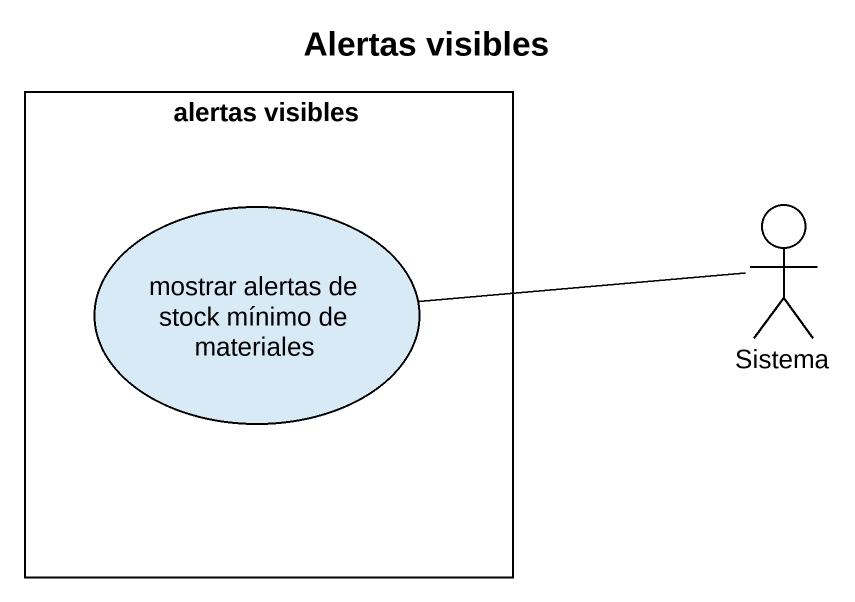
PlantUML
@startuml
title Alertas visibles
rectangle "alertas visibles" as alertas_visibles {
  usecase "mostrar alertas de stock mínimo de materiales" as mostrar_alertas_de_stock
}
actor Sistema
Sistema -left- mostrar_alertas_de_stock
@enduml
